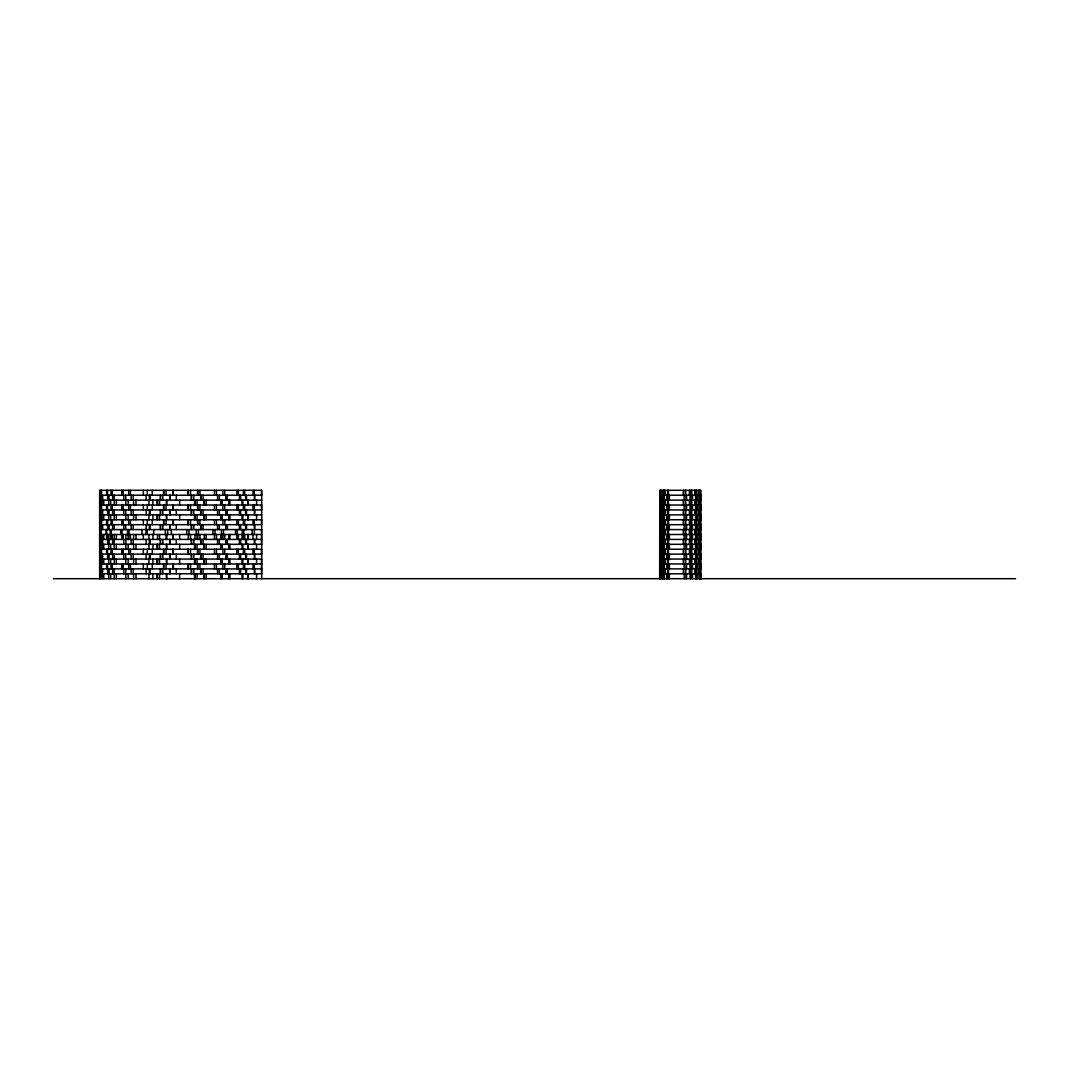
<?xml version="1.0" encoding="UTF-8"?>
<svg xmlns="http://www.w3.org/2000/svg" width="1069" height="1069" viewBox="0 0 1069 1069"><rect width="100%" height="100%" fill="white"/><g stroke="black" fill="none" stroke-linecap="round" stroke-linejoin="round"><path stroke-width="1.5" d="M261.705 495.214L99.845 495.214L99.845 490.297M659.68 495.214L701.064 495.214L701.064 500.118L659.68 500.118M261.705 500.118L102.664 500.118L102.664 495.214M99.631 505.036L261.705 505.036M659.68 505.036L701.064 505.036L701.064 509.94L659.68 509.94M261.705 509.94L99.845 509.94L99.845 505.036M261.705 514.857L102.664 514.857L102.664 509.94M659.68 514.857L701.064 514.857L701.064 519.761L659.68 519.761M261.705 519.761L99.845 519.761L99.845 524.679L261.705 524.679M659.68 524.679L701.064 524.679L701.064 529.583L659.68 529.583M99.577 529.583L261.771 529.583M99.577 534.5L261.705 534.5M659.68 534.5L701.064 534.5L701.064 539.417L659.68 539.417M99.845 539.417L261.705 539.417M261.705 544.321L102.664 544.321L102.664 539.417M659.68 544.321L701.064 544.321L701.064 549.239L659.68 549.239M261.705 549.239L99.845 549.239L99.845 554.143L261.705 554.143M659.68 554.143L701.064 554.143L701.064 559.06L659.68 559.06M261.705 559.06L102.664 559.06L102.664 554.143M99.845 563.964L261.705 563.964M659.68 563.964L701.064 563.964L701.064 568.882L659.68 568.882M99.845 568.882L261.705 568.882M261.705 573.786L102.664 573.786L102.664 568.882M659.68 573.786L701.064 573.786L701.064 578.703M53.45 578.703L1015.55 578.703M700.89 495.214L700.943 490.297L659.76 490.297L659.68 578.703M700.943 500.118L700.89 505.036M700.89 509.94L700.943 514.857M700.89 519.761L700.943 524.679M700.943 529.583L700.89 534.5M700.89 539.417L700.943 544.321M700.943 549.239L700.89 554.143M700.943 559.06L700.89 563.964M700.89 568.882L700.943 573.786M700.756 495.214L700.756 500.118M700.756 505.036L700.756 509.94M700.756 514.857L700.756 519.761M700.756 524.679L700.756 529.583M700.756 534.5L700.756 539.417M700.756 544.321L700.756 549.239M700.756 554.143L700.756 559.06M700.756 563.964L700.756 568.882M700.756 573.786L700.756 578.703M700.248 495.214L700.248 500.118M700.248 505.036L700.248 509.94M700.248 514.857L700.248 519.761M700.248 524.679L700.248 529.583M700.248 534.5L700.248 539.417M700.248 544.321L700.248 549.239M700.248 554.143L700.248 559.06M700.248 563.964L700.248 568.882M700.248 573.786L700.248 578.703M700.075 490.297L699.954 578.703M699.62 490.297L699.647 578.703M699.153 490.297L699.206 578.703M698.859 490.297L698.859 495.214M698.859 500.118L698.859 505.036M698.859 509.94L698.859 514.857M698.859 519.761L698.859 524.679M698.859 529.583L698.859 534.5M698.859 539.417L698.859 544.321M698.859 549.239L698.859 554.143M698.859 559.06L698.859 563.964M698.859 568.882L698.859 573.786M697.335 495.214L697.335 500.118M697.335 505.036L697.335 509.94M697.335 514.857L697.335 519.761M697.335 524.679L697.335 529.583M697.335 534.5L697.335 539.417M697.335 544.321L697.335 549.239M697.335 554.143L697.335 559.06M697.335 563.964L697.335 568.882M697.335 573.786L697.335 578.703M696.828 490.297L696.935 578.703M696.307 490.297L696.307 495.214M696.307 500.118L696.307 505.036M696.307 509.94L696.307 514.857M696.307 519.761L696.307 524.679M696.307 529.583L696.307 534.5M696.307 539.417L696.307 544.321M696.307 549.239L696.307 554.143M696.307 559.06L696.307 563.964M696.307 568.882L696.307 573.786M695.839 495.214L695.839 500.118M695.839 505.036L695.839 509.94M695.839 514.857L695.839 519.761M695.839 524.679L695.839 529.583M695.839 534.5L695.839 539.417M695.839 544.321L695.839 549.239M695.839 554.143L695.839 559.06M695.839 563.964L695.839 568.882M695.839 573.786L695.839 578.703M695.545 495.214L695.545 500.118M695.545 505.036L695.545 509.94M695.545 514.857L695.545 519.761M695.545 524.679L695.545 529.583M695.545 534.5L695.545 539.417M695.545 544.321L695.545 549.239M695.545 554.143L695.545 559.06M695.545 563.964L695.545 568.882M695.545 573.786L695.545 578.703M695.117 490.297L695.117 495.214M695.117 500.118L695.117 505.036M695.117 509.94L695.117 514.857M695.117 519.761L695.117 524.679M695.117 529.583L695.117 534.5M695.117 539.417L695.117 544.321M695.117 549.239L695.117 554.143M695.117 559.06L695.117 563.964M695.117 568.882L695.117 573.786M694.917 490.297L694.917 495.214M694.917 500.118L694.917 505.036M694.917 509.94L694.917 514.857M694.917 519.761L694.917 524.679M694.917 529.583L694.917 534.5M694.917 539.417L694.917 544.321M694.917 549.239L694.917 554.143M694.917 559.06L694.917 563.964M694.917 568.882L694.917 573.786M692.498 495.214L692.498 500.118M692.498 505.036L692.498 509.94M692.498 514.857L692.498 519.761M692.498 524.679L692.498 529.583M692.498 534.5L692.498 539.417M692.498 544.321L692.498 549.239M692.498 554.143L692.498 559.06M692.498 563.964L692.498 568.882M692.498 573.786L692.498 578.703M692.057 495.214L692.057 500.118M692.057 505.036L692.057 509.94M692.057 514.857L692.057 519.761M692.057 524.679L692.057 529.583M692.057 534.5L692.057 539.417M692.057 544.321L692.057 549.239M692.057 554.143L692.057 559.06M692.057 563.964L692.057 568.882M692.057 573.786L692.057 578.703M691.763 490.297L691.763 495.214M691.763 500.118L691.763 505.036M691.763 509.94L691.763 514.857M691.763 519.761L691.763 524.679M691.763 529.583L691.763 534.5M691.763 539.417L691.763 544.321M691.763 549.239L691.763 554.143M691.763 559.06L691.763 563.964M691.763 568.882L691.763 573.786M691.255 490.297L691.255 495.214M691.255 500.118L691.255 505.036M691.255 509.94L691.255 514.857M691.255 519.761L691.255 524.679M691.255 529.583L691.255 534.5M691.255 539.417L691.255 544.321M691.255 549.239L691.255 554.143M691.255 559.06L691.255 563.964M691.255 568.882L691.255 573.786M690.507 495.214L690.507 500.118M690.507 505.036L690.507 509.94M690.507 514.857L690.507 519.761M690.507 524.679L690.507 529.583M690.507 534.5L690.507 539.417M690.507 544.321L690.507 549.239M690.507 554.143L690.507 559.06M690.507 563.964L690.507 568.882M690.507 573.786L690.507 578.703M690.293 495.214L690.293 500.118M690.293 505.036L690.293 509.94M690.293 514.857L690.293 519.761M690.293 524.679L690.293 529.583M690.293 534.5L690.293 539.417M690.293 544.321L690.293 549.239M690.293 554.143L690.293 559.06M690.293 563.964L690.293 568.882M690.293 573.786L690.293 578.703M689.652 490.297L689.652 495.214M689.652 500.118L689.652 505.036M689.652 509.94L689.652 514.857M689.652 519.761L689.652 524.679M689.652 529.583L689.652 534.5M689.652 539.417L689.652 544.321M689.652 549.239L689.652 554.143M689.652 559.06L689.652 563.964M689.652 568.882L689.652 573.786M689.505 490.297L689.505 495.214M689.505 500.118L689.505 505.036M689.505 509.94L689.505 514.857M689.505 519.761L689.505 524.679M689.505 529.583L689.505 534.5M689.505 539.417L689.505 544.321M689.505 549.239L689.505 554.143M689.505 559.06L689.505 563.964M689.505 568.882L689.505 573.786M686.579 495.214L686.579 500.118M686.579 505.036L686.579 509.94M686.579 514.857L686.579 519.761M686.579 524.679L686.579 529.583M686.579 534.5L686.579 539.417M686.579 544.321L686.579 549.239M686.579 554.143L686.579 559.06M686.579 563.964L686.579 568.882M686.579 573.786L686.579 578.703M686.124 495.214L686.124 500.118M686.124 505.036L686.124 509.94M686.124 514.857L686.124 519.761M686.124 524.679L686.124 529.583M686.124 534.5L686.124 539.417M686.124 544.321L686.124 549.239M686.124 554.143L686.124 559.06M686.124 563.964L686.124 568.882M686.124 573.786L686.124 578.703M685.737 490.297L685.737 495.214M685.737 500.118L685.737 505.036M685.737 509.94L685.737 514.857M685.737 519.761L685.737 524.679M685.737 529.583L685.737 534.5M685.737 539.417L685.737 544.321M685.737 549.239L685.737 554.143M685.737 559.06L685.737 563.964M685.737 568.882L685.737 573.786M685.242 490.297L685.242 495.214M685.242 500.118L685.242 505.036M685.242 509.94L685.242 514.857M685.242 519.761L685.242 524.679M685.242 529.583L685.242 534.5M685.242 539.417L685.242 544.321M685.242 549.239L685.242 554.143M685.242 559.06L685.242 563.964M685.242 568.882L685.242 573.786M684.16 495.214L684.16 500.118M684.16 505.036L684.16 509.94M684.16 514.857L684.16 519.761M684.16 524.679L684.16 529.583M684.16 534.5L684.16 539.417M684.16 544.321L684.16 549.239M684.16 554.143L684.16 559.06M684.16 563.964L684.16 568.882M684.16 573.786L684.16 578.703M683.265 490.297L683.265 495.214M683.265 500.118L683.265 505.036M683.265 509.94L683.265 514.857M683.265 519.761L683.265 524.679M683.265 529.583L683.265 534.5M683.265 539.417L683.265 544.321M683.265 549.239L683.265 554.143M683.265 559.06L683.265 563.964M683.265 568.882L683.265 573.786M669.368 495.214L669.368 500.118M669.368 505.036L669.368 509.94M669.368 514.857L669.368 519.761M669.368 524.679L669.368 529.583M669.368 534.5L669.368 539.417M669.368 544.321L669.368 549.239M669.368 554.143L669.368 559.06M669.368 563.964L669.368 568.882M669.368 573.786L669.368 578.703M668.593 495.214L668.593 500.118M668.593 505.036L668.593 509.94M668.593 514.857L668.593 519.761M668.593 524.679L668.593 529.583M668.593 534.5L668.593 539.417M668.593 544.321L668.593 549.239M668.593 554.143L668.593 559.06M668.593 563.964L668.593 568.882M668.593 573.786L668.593 578.703M668.472 490.297L668.472 495.214M668.472 500.118L668.472 505.036M668.472 509.94L668.472 514.857M668.472 519.761L668.472 524.679M668.472 529.583L668.472 534.5M668.472 539.417L668.472 544.321M668.472 549.239L668.472 554.143M668.472 559.06L668.472 563.964M668.472 568.882L668.472 573.786M667.51 490.297L667.51 495.214M667.51 500.118L667.51 505.036M667.51 509.94L667.51 514.857M667.51 519.761L667.51 524.679M667.51 529.583L667.51 534.5M667.51 539.417L667.51 544.321M667.51 549.239L667.51 554.143M667.51 559.06L667.51 563.964M667.51 568.882L667.51 573.786M667.243 495.214L667.243 500.118M667.243 505.036L667.243 509.94M667.243 514.857L667.243 519.761M667.243 524.679L667.243 529.583M667.243 534.5L667.243 539.417M667.243 544.321L667.243 549.239M667.243 554.143L667.243 559.06M667.243 563.964L667.243 568.882M667.243 573.786L667.243 578.703M666.628 495.214L666.628 500.118M666.628 505.036L666.628 509.94M666.628 514.857L666.628 519.761M666.628 524.679L666.628 529.583M666.628 534.5L666.628 539.417M666.628 544.321L666.628 549.239M666.628 554.143L666.628 559.06M666.628 563.964L666.628 568.882M666.628 573.786L666.628 578.703M664.865 490.297L664.865 495.214M664.865 500.118L664.865 505.036M664.865 509.94L664.865 514.857M664.865 519.761L664.865 524.679M664.865 529.583L664.865 534.5M664.865 539.417L664.865 544.321M664.865 549.239L664.865 554.143M664.865 559.06L664.865 563.964M664.865 568.882L664.865 573.786M664.651 490.297L664.651 495.214M664.651 500.118L664.651 505.036M664.651 509.94L664.651 514.857M664.651 519.761L664.651 524.679M664.651 529.583L664.651 534.5M664.651 539.417L664.651 544.321M664.651 549.239L664.651 554.143M664.651 559.06L664.651 563.964M664.651 568.882L664.651 573.786M664.263 495.214L664.263 500.118M664.263 505.036L664.263 509.94M664.263 514.857L664.263 519.761M664.263 524.679L664.263 529.583M664.263 534.5L664.263 539.417M664.263 544.321L664.263 549.239M664.263 554.143L664.263 559.06M664.263 563.964L664.263 568.882M664.263 573.786L664.263 578.703M663.929 495.214L663.929 500.118M663.929 505.036L663.929 509.94M663.929 514.857L663.929 519.761M663.929 524.679L663.929 529.583M663.929 534.5L663.929 539.417M663.929 544.321L663.929 549.239M663.929 554.143L663.929 559.06M663.929 563.964L663.929 568.882M663.929 573.786L663.929 578.703M663.528 490.297L663.528 495.214M663.528 500.118L663.528 505.036M663.528 509.94L663.528 514.857M663.528 519.761L663.528 524.679M663.528 529.583L663.528 534.5M663.528 539.417L663.528 544.321M663.528 549.239L663.528 554.143M663.528 559.06L663.528 563.964M663.528 568.882L663.528 573.786M663.007 490.297L662.927 578.703M662.553 495.214L662.553 500.118M662.553 505.036L662.553 509.94M662.553 514.857L662.553 519.761M662.553 524.679L662.553 529.583M662.553 534.5L662.553 539.417M662.553 544.321L662.553 549.239M662.553 554.143L662.553 559.06M662.553 563.964L662.553 568.882M662.553 573.786L662.553 578.703M660.923 578.703L660.896 490.297M660.589 490.297L660.589 495.214M660.589 500.118L660.589 505.036M660.589 509.94L660.589 514.857M660.589 519.761L660.589 524.679M660.589 529.583L660.589 534.5M660.589 539.417L660.589 544.321M660.589 549.239L660.589 554.143M660.589 559.06L660.589 563.964M660.589 568.882L660.589 573.786M660.308 495.214L660.442 500.118M660.442 505.036L660.308 509.94M660.308 514.857L660.442 519.761M660.442 524.679L660.308 529.583M660.442 534.5L660.308 539.417M660.308 544.321L660.442 549.239M660.308 554.143L660.442 559.06M660.308 563.964L660.442 568.882M660.308 573.786L660.442 578.703M660.107 490.297L660.027 578.703M261.705 578.703L261.705 490.297L99.631 490.297L99.631 578.703M261.504 490.297L261.504 495.214M261.504 505.036L261.504 509.94M261.504 519.761L261.504 524.679M261.504 529.583L261.504 544.321M261.504 549.239L261.504 554.143M261.504 559.06L261.504 573.786M256.587 500.118L256.587 505.036M256.587 514.857L256.587 519.761M256.587 534.5L256.587 539.417M256.587 544.321L256.587 549.239M256.587 559.06L256.587 563.964M256.587 573.786L256.587 578.703M254.796 495.214L254.796 500.118M254.796 509.94L254.796 514.857M254.796 524.679L254.796 529.583M254.796 539.417L254.796 544.321M254.796 554.143L254.796 559.06M254.796 568.882L254.796 573.786M254.342 490.297L254.342 500.118M254.342 505.036L254.342 514.857M254.342 519.761L254.342 534.5M254.342 539.417L254.342 544.321M254.342 549.239L254.342 559.06M254.342 563.964L254.342 573.786M253.006 490.297L253.006 495.214M253.006 505.036L253.006 509.94M253.006 519.761L253.006 524.679M253.006 534.5L253.006 539.417M253.006 549.239L253.006 554.143M253.006 563.964L253.006 568.882M252.137 529.583L252.137 534.5M248.302 500.118L248.302 505.036M248.302 514.857L248.302 519.761M248.302 534.5L248.302 539.417M248.302 544.321L248.302 549.239M248.302 559.06L248.302 563.964M248.302 573.786L248.302 578.703M247.821 500.118L247.821 505.036M247.821 514.857L247.821 519.761M247.821 534.5L247.821 539.417M247.821 544.321L247.821 549.239M247.821 559.06L247.821 563.964M247.821 573.786L247.821 578.703M246.511 495.214L246.511 500.118M246.511 509.94L246.511 514.857M246.511 524.679L246.511 529.583M246.511 539.417L246.511 544.321M246.511 554.143L246.511 559.06M246.511 568.882L246.511 573.786M245.589 495.214L245.589 500.118M245.589 509.94L245.589 514.857M245.589 524.679L245.589 529.583M245.589 539.417L245.589 544.321M245.589 554.143L245.589 559.06M245.589 568.882L245.589 573.786M244.721 490.297L244.721 495.214M244.721 505.036L244.721 509.94M244.721 519.761L244.721 524.679M244.721 534.5L244.721 539.417M244.721 549.239L244.721 554.143M244.721 563.964L244.721 568.882M243.839 529.583L243.839 534.5M243.358 490.297L243.358 495.214M243.358 505.036L243.358 509.94M243.358 519.761L243.358 524.679M243.358 534.5L243.358 539.417M243.358 549.239L243.358 554.143M243.358 563.964L243.358 568.882M242.863 500.118L242.863 505.036M242.863 514.857L242.863 519.761M242.863 534.5L242.863 539.417M242.863 544.321L242.863 549.239M242.863 559.06L242.863 563.964M242.863 573.786L242.863 578.703M242.275 529.583L242.275 534.5M242.022 500.118L242.022 505.036M242.022 514.857L242.022 519.761M242.022 534.5L242.022 539.417M242.022 544.321L242.022 549.239M242.022 559.06L242.022 563.964M242.022 573.786L242.022 578.703M240.632 495.214L240.632 500.118M240.632 509.94L240.632 514.857M240.632 524.679L240.632 529.583M240.632 539.417L240.632 544.321M240.632 554.143L240.632 559.06M240.632 568.882L240.632 573.786M239.416 495.214L239.416 500.118M239.416 509.94L239.416 514.857M239.416 524.679L239.416 529.583M239.416 539.417L239.416 544.321M239.416 554.143L239.416 559.06M239.416 568.882L239.416 573.786M238.4 490.297L238.4 495.214M238.4 505.036L238.4 509.94M238.4 519.761L238.4 524.679M238.4 534.5L238.4 539.417M238.4 549.239L238.4 554.143M238.4 563.964L238.4 568.882M237.318 529.583L237.318 534.5M236.81 490.297L236.81 495.214M236.81 505.036L236.81 509.94M236.81 519.761L236.81 524.679M236.81 534.5L236.81 539.417M236.81 549.239L236.81 554.143M236.81 563.964L236.81 568.882M235.541 529.583L235.541 534.5M229.955 500.118L229.955 505.036M229.955 514.857L229.955 519.761M229.955 534.5L229.955 539.417M229.955 544.321L229.955 549.239M229.955 559.06L229.955 563.964M229.955 573.786L229.955 578.703M228.726 500.118L228.726 505.036M228.726 514.857L228.726 519.761M228.726 534.5L228.726 539.417M228.726 544.321L228.726 549.239M228.726 559.06L228.726 563.964M228.726 573.786L228.726 578.703M227.363 495.214L227.363 500.118M227.363 509.94L227.363 514.857M227.363 524.679L227.363 529.583M227.363 539.417L227.363 544.321M227.363 554.143L227.363 559.06M227.363 568.882L227.363 573.786M225.813 495.214L225.813 500.118M225.813 509.94L225.813 514.857M225.813 524.679L225.813 529.583M225.813 539.417L225.813 544.321M225.813 554.143L225.813 559.06M225.813 568.882L225.813 573.786M224.757 490.297L224.757 495.214M224.757 505.036L224.757 509.94M224.757 519.761L224.757 524.679M224.757 534.5L224.757 539.417M224.757 549.239L224.757 554.143M224.757 563.964L224.757 568.882M223.488 529.583L223.488 534.5M222.9 490.297L222.9 495.214M222.9 505.036L222.9 509.94M222.9 519.761L222.9 524.679M222.9 534.5L222.9 539.417M222.9 549.239L222.9 554.143M222.9 563.964L222.9 568.882M222.258 500.118L222.258 505.036M222.258 514.857L222.258 519.761M222.258 534.5L222.258 539.417M222.258 544.321L222.258 549.239M222.258 559.06L222.258 563.964M222.258 573.786L222.258 578.703M221.483 529.583L221.483 534.5M220.708 500.118L220.708 505.036M220.708 514.857L220.708 519.761M220.708 534.5L220.708 539.417M220.708 544.321L220.708 549.239M220.708 559.06L220.708 563.964M220.708 573.786L220.708 578.703M219.345 495.214L219.345 500.118M219.345 509.94L219.345 514.857M219.345 524.679L219.345 529.583M219.345 539.417L219.345 544.321M219.345 554.143L219.345 559.06M219.345 568.882L219.345 573.786M217.568 495.214L217.568 500.118M217.568 509.94L217.568 514.857M217.568 524.679L217.568 529.583M217.568 539.417L217.568 544.321M217.568 554.143L217.568 559.06M217.568 568.882L217.568 573.786M216.432 490.297L216.432 495.214M216.432 505.036L216.432 509.94M216.432 519.761L216.432 524.679M216.432 534.5L216.432 539.417M216.432 549.239L216.432 554.143M216.432 563.964L216.432 568.882M215.016 529.583L215.016 534.5M214.441 490.297L214.441 495.214M214.441 505.036L214.441 509.94M214.441 519.761L214.441 524.679M214.441 534.5L214.441 539.417M214.441 549.239L214.441 554.143M214.441 563.964L214.441 568.882M212.918 529.583L212.918 534.5M206.197 500.118L206.197 505.036M206.197 514.857L206.197 519.761M206.197 534.5L206.197 539.417M206.197 544.321L206.197 549.239M206.197 559.06L206.197 563.964M206.197 573.786L206.197 578.703M204.339 500.118L204.339 505.036M204.339 514.857L204.339 519.761M204.339 534.5L204.339 539.417M204.339 544.321L204.339 549.239M204.339 559.06L204.339 563.964M204.339 573.786L204.339 578.703M203.791 500.118L203.791 505.036M203.791 514.857L203.791 519.761M203.791 544.321L203.791 549.239M203.791 559.06L203.791 563.964M203.791 573.786L203.791 578.703M203.07 495.214L203.07 500.118M203.07 509.94L203.07 514.857M203.07 524.679L203.07 529.583M203.07 539.417L203.07 544.321M203.07 554.143L203.07 559.06M203.07 568.882L203.07 573.786M201.066 495.214L201.066 500.118M201.066 509.94L201.066 514.857M201.066 524.679L201.066 529.583M201.066 539.417L201.066 544.321M201.066 554.143L201.066 559.06M201.066 568.882L201.066 573.786M200.651 495.214L200.651 500.118M200.651 509.94L200.651 514.857M200.651 524.679L200.651 529.583M200.651 539.417L200.651 544.321M200.651 554.143L200.651 559.06M200.651 568.882L200.651 573.786M199.93 490.297L199.93 495.214M199.93 505.036L199.93 509.94M199.93 519.761L199.93 524.679M199.93 534.5L199.93 539.417M199.93 549.239L199.93 554.143M199.93 563.964L199.93 568.882M198.406 529.583L198.406 534.5M197.792 490.297L197.792 495.214M197.792 505.036L197.792 509.94M197.792 519.761L197.792 524.679M197.792 534.5L197.792 539.417M197.792 549.239L197.792 554.143M197.792 563.964L197.792 568.882M197.524 490.297L197.524 495.214M197.524 505.036L197.524 509.94M197.524 519.761L197.524 524.679M197.524 549.239L197.524 554.143M197.524 563.964L197.524 568.882M197.07 500.118L197.07 505.036M197.07 514.857L197.07 519.761M197.07 534.5L197.07 539.417M197.07 544.321L197.07 549.239M197.07 559.06L197.07 563.964M197.07 573.786L197.07 578.703M196.202 529.583L196.202 534.5M194.972 500.118L194.972 505.036M194.972 514.857L194.972 519.761M194.972 534.5L194.972 539.417M194.972 544.321L194.972 549.239M194.972 559.06L194.972 563.964M194.972 573.786L194.972 578.703M194.531 500.118L194.531 505.036M194.531 514.857L194.531 519.761M194.531 544.321L194.531 549.239M194.531 559.06L194.531 563.964M194.531 573.786L194.531 578.703M193.796 495.214L193.796 500.118M193.796 509.94L193.796 514.857M193.796 524.679L193.796 529.583M193.796 539.417L193.796 544.321M193.796 554.143L193.796 559.06M193.796 568.882L193.796 573.786M191.658 495.214L191.658 500.118M191.658 509.94L191.658 514.857M191.658 524.679L191.658 529.583M191.658 539.417L191.658 544.321M191.658 554.143L191.658 559.06M191.658 568.882L191.658 573.786M191.257 495.214L191.257 500.118M191.257 509.94L191.257 514.857M191.257 524.679L191.257 529.583M191.257 539.417L191.257 544.321M191.257 554.143L191.257 559.06M191.257 568.882L191.257 573.786M190.536 490.297L190.536 495.214M190.536 505.036L190.536 509.94M190.536 519.761L190.536 524.679M190.536 534.5L190.536 539.417M190.536 549.239L190.536 554.143M190.536 563.964L190.536 568.882M188.946 529.583L188.946 534.5M188.344 490.297L188.344 495.214M188.344 505.036L188.344 509.94M188.344 519.761L188.344 524.679M188.344 534.5L188.344 539.417M188.344 549.239L188.344 554.143M188.344 563.964L188.344 568.882M187.984 490.297L187.984 495.214M187.984 505.036L187.984 509.94M187.984 519.761L187.984 524.679M187.984 549.239L187.984 554.143M187.984 563.964L187.984 568.882M186.728 529.583L186.728 534.5M179.632 500.118L179.632 505.036M179.632 514.857L179.632 519.761M179.632 534.5L179.632 539.417M179.632 544.321L179.632 549.239M179.632 559.06L179.632 563.964M179.632 573.786L179.632 578.703M176.305 495.214L176.305 500.118M176.305 509.94L176.305 514.857M176.305 524.679L176.305 529.583M176.305 539.417L176.305 544.321M176.305 554.143L176.305 559.06M176.305 568.882L176.305 573.786M173.352 490.297L173.352 495.214M173.352 505.036L173.352 509.94M173.352 519.761L173.352 524.679M173.352 534.5L173.352 539.417M173.352 549.239L173.352 554.143M173.352 563.964L173.352 568.882M172.991 490.297L172.991 495.214M172.991 505.036L172.991 509.94M172.991 519.761L172.991 524.679M172.991 534.5L172.991 539.417M172.991 549.239L172.991 554.143M172.991 563.964L172.991 568.882M171.387 529.583L171.387 534.5M170.091 495.214L170.091 500.118M170.091 509.94L170.091 514.857M170.091 524.679L170.091 529.583M170.091 539.417L170.091 544.321M170.091 554.143L170.091 559.06M170.091 568.882L170.091 573.786M169.677 495.214L169.677 500.118M169.677 509.94L169.677 514.857M169.677 524.679L169.677 529.583M169.677 539.417L169.677 544.321M169.677 554.143L169.677 559.06M169.677 568.882L169.677 573.786M167.686 529.583L167.686 534.5M166.817 500.118L166.817 505.036M166.817 514.857L166.817 519.761M166.817 534.5L166.817 539.417M166.817 544.321L166.817 549.239M166.817 559.06L166.817 563.964M166.817 573.786L166.817 578.703M166.363 500.118L166.363 505.036M166.363 514.857L166.363 519.761M166.363 544.321L166.363 549.239M166.363 559.06L166.363 563.964M166.363 573.786L166.363 578.703M166.083 490.297L166.083 495.214M166.083 505.036L166.083 509.94M166.083 519.761L166.083 524.679M166.083 534.5L166.083 539.417M166.083 549.239L166.083 554.143M166.083 563.964L166.083 568.882M165.348 529.583L165.348 534.5M163.811 490.297L163.811 495.214M163.811 505.036L163.811 509.94M163.811 519.761L163.811 524.679M163.811 549.239L163.811 554.143M163.811 563.964L163.811 568.882M163.544 490.297L163.544 495.214M163.544 505.036L163.544 509.94M163.544 519.761L163.544 524.679M163.544 549.239L163.544 554.143M163.544 563.964L163.544 568.882M162.822 495.214L162.822 500.118M162.822 509.94L162.822 514.857M162.822 524.679L162.822 529.583M162.822 539.417L162.822 544.321M162.822 554.143L162.822 559.06M162.822 568.882L162.822 573.786M160.684 495.214L160.684 500.118M160.684 509.94L160.684 514.857M160.684 524.679L160.684 529.583M160.684 539.417L160.684 544.321M160.684 554.143L160.684 559.06M160.684 568.882L160.684 573.786M160.27 495.214L160.27 500.118M160.27 509.94L160.27 514.857M160.27 524.679L160.27 529.583M160.27 539.417L160.27 544.321M160.27 554.143L160.27 559.06M160.27 568.882L160.27 573.786M159.548 500.118L159.548 505.036M159.548 514.857L159.548 519.761M159.548 534.5L159.548 539.417M159.548 544.321L159.548 549.239M159.548 559.06L159.548 563.964M159.548 573.786L159.548 578.703M157.557 500.118L157.557 505.036M157.557 514.857L157.557 519.761M157.557 534.5L157.557 539.417M157.557 544.321L157.557 549.239M157.557 559.06L157.557 563.964M157.557 573.786L157.557 578.703M157.009 500.118L157.009 505.036M157.009 514.857L157.009 519.761M157.009 544.321L157.009 549.239M157.009 559.06L157.009 563.964M157.009 573.786L157.009 578.703M153.682 529.583L153.682 534.5M152.907 500.118L152.907 505.036M152.907 514.857L152.907 519.761M152.907 534.5L152.907 539.417M152.907 544.321L152.907 549.239M152.907 559.06L152.907 563.964M152.907 573.786L152.907 578.703M152.266 490.297L152.266 495.214M152.266 505.036L152.266 509.94M152.266 519.761L152.266 524.679M152.266 549.239L152.266 554.143M152.266 563.964L152.266 568.882M150.114 495.214L150.114 500.118M150.114 509.94L150.114 514.857M150.114 524.679L150.114 529.583M150.114 539.417L150.114 544.321M150.114 554.143L150.114 559.06M150.114 568.882L150.114 573.786M149.353 495.214L149.353 500.118M149.353 509.94L149.353 514.857M149.353 524.679L149.353 529.583M149.353 539.417L149.353 544.321M149.353 554.143L149.353 559.06M149.353 568.882L149.353 573.786M148.925 500.118L148.925 505.036M148.925 514.857L148.925 519.761M148.925 534.5L148.925 539.417M148.925 544.321L148.925 549.239M148.925 559.06L148.925 563.964M148.925 573.786L148.925 578.703M147.322 490.297L147.322 495.214M147.322 505.036L147.322 509.94M147.322 519.761L147.322 524.679M147.215 529.583L147.215 534.5M147.322 549.239L147.322 554.143M147.322 563.964L147.322 568.882M146.132 495.214L146.132 500.118M146.132 509.94L146.132 514.857M146.132 524.679L146.132 529.583M146.132 539.417L146.132 544.321M146.132 554.143L146.132 559.06M146.132 568.882L146.132 573.786M145.972 529.583L145.972 534.5M143.34 490.297L143.34 495.214M143.34 505.036L143.34 509.94M143.34 519.761L143.34 524.679M143.34 534.5L143.34 539.417M143.34 549.239L143.34 554.143M143.34 563.964L143.34 568.882M141.99 529.583L141.99 534.5M136.004 500.118L136.004 505.036M136.004 514.857L136.004 519.761M136.004 534.5L136.004 539.417M136.004 544.321L136.004 549.239M136.004 559.06L136.004 563.964M136.004 573.786L136.004 578.703M133.612 500.118L133.612 505.036M133.612 514.857L133.612 519.761M133.612 534.5L133.612 539.417M133.612 544.321L133.612 549.239M133.612 559.06L133.612 563.964M133.612 573.786L133.612 578.703M133.211 495.214L133.211 500.118M133.211 509.94L133.211 514.857M133.211 524.679L133.211 529.583M133.211 539.417L133.211 544.321M133.211 554.143L133.211 559.06M133.211 568.882L133.211 573.786M131.153 495.214L131.153 500.118M131.153 509.94L131.153 514.857M131.153 524.679L131.153 529.583M131.153 539.417L131.153 544.321M131.153 554.143L131.153 559.06M131.153 568.882L131.153 573.786M130.431 490.297L130.431 495.214M130.431 505.036L130.431 509.94M130.431 519.761L130.431 524.679M130.431 534.5L130.431 539.417M130.431 549.239L130.431 554.143M130.431 563.964L130.431 568.882M129.068 529.583L129.068 534.5M128.694 490.297L128.694 495.214M128.694 505.036L128.694 509.94M128.694 519.761L128.694 524.679M128.694 534.5L128.694 539.417M128.694 549.239L128.694 554.143M128.694 563.964L128.694 568.882M128.16 500.118L128.16 505.036M128.16 514.857L128.16 519.761M128.16 534.5L128.16 539.417M128.16 544.321L128.16 549.239M128.16 559.06L128.16 563.964M128.16 573.786L128.16 578.703M127.505 529.583L127.505 534.5M125.835 505.036L125.701 495.214M125.835 519.761L125.701 509.94M125.835 534.5L125.835 549.239M125.835 563.964L125.701 554.143M125.835 578.703L125.701 568.882M125.701 524.679L125.701 529.583M123.777 495.214L123.777 500.118M123.777 509.94L123.777 514.857M123.777 524.679L123.777 529.583M123.777 539.417L123.777 544.321M123.777 554.143L123.777 559.06M123.777 568.882L123.777 573.786M123.242 490.297L123.242 495.214M123.242 505.036L123.242 509.94M123.242 519.761L123.242 524.679M123.242 534.5L123.242 539.417M123.242 549.239L123.242 554.143M123.242 563.964L123.242 568.882M122.053 529.583L122.053 534.5M121.732 490.297L121.732 495.214M121.732 505.036L121.732 509.94M121.732 519.761L121.732 524.679M121.732 534.5L121.732 539.417M121.732 549.239L121.732 554.143M121.732 563.964L121.732 568.882M120.73 529.583L120.73 534.5M116.334 500.118L116.334 505.036M116.334 514.857L116.334 519.761M116.334 534.5L116.334 539.417M116.334 544.321L116.334 549.239M116.334 559.06L116.334 563.964M116.334 573.786L116.334 578.703M114.289 495.214L114.223 505.036M114.289 509.94L114.223 519.761M114.289 524.679L114.289 529.583M114.223 534.5L114.223 549.239M114.289 554.143L114.223 563.964M114.289 568.882L114.223 578.703M112.633 495.214L112.633 500.118M112.633 509.94L112.633 514.857M112.633 524.679L112.633 529.583M112.633 539.417L112.633 544.321M112.633 554.143L112.633 559.06M112.633 568.882L112.633 573.786M112.232 490.297L112.232 495.214M112.232 505.036L112.232 509.94M112.232 519.761L112.232 524.679M112.232 534.5L112.232 539.417M112.232 549.239L112.232 554.143M112.232 563.964L112.232 568.882M111.243 529.583L111.243 534.5M111.042 490.297L111.042 495.214M111.042 505.036L111.042 509.94M111.042 519.761L111.042 524.679M111.042 534.5L111.042 539.417M111.042 549.239L111.042 554.143M111.042 563.964L111.042 568.882M110.695 500.118L110.695 505.036M110.695 514.857L110.695 519.761M110.695 534.5L110.695 539.417M110.695 544.321L110.695 549.239M110.695 559.06L110.695 563.964M110.695 573.786L110.695 578.703M110.281 529.583L110.281 534.5M109.105 495.214L109.105 500.118M109.105 509.94L109.105 514.857M109.105 524.679L109.105 529.583M109.105 539.417L109.105 544.321M109.105 554.143L109.105 559.06M109.105 568.882L109.105 573.786M108.771 500.118L108.771 505.036M108.771 514.857L108.771 519.761M108.771 534.5L108.771 539.417M108.771 544.321L108.771 549.239M108.771 559.06L108.771 563.964M108.771 573.786L108.771 578.703M107.515 490.297L107.688 500.118M107.515 505.036L107.688 514.857M107.515 519.761L107.688 529.583M107.515 534.5L107.688 544.321M107.515 549.239L107.688 559.06M107.515 563.964L107.688 573.786M106.606 490.297L106.606 495.214M106.606 505.036L106.606 509.94M106.606 519.761L106.606 524.679M106.74 529.583L106.606 539.417M106.606 549.239L106.606 554.143M106.606 563.964L106.606 568.882M106.072 529.583L106.072 534.5M103.746 500.118L103.746 505.036M103.746 514.857L103.746 519.761M103.746 534.5L103.746 539.417M103.746 544.321L103.746 549.239M103.746 559.06L103.746 563.964M103.746 573.786L103.746 578.703M102.664 524.679L102.664 529.583M102.156 505.036L102.156 500.118L100.392 500.118L100.392 495.214M102.156 519.761L102.156 514.857L100.392 514.857L100.392 509.94M102.156 534.5L102.156 539.417M102.156 549.239L102.156 544.321L100.392 544.321L100.392 539.417M102.156 563.964L102.156 559.06L100.392 559.06L100.392 554.143M102.156 578.703L102.156 573.786L100.392 573.786L100.392 568.882M101.582 490.297L101.608 500.118M101.582 505.036L101.608 514.857M101.582 519.761L101.608 529.583M101.582 534.5L101.608 544.321M101.582 549.239L101.608 559.06M101.582 563.964L101.608 573.786M101.061 490.297L101.061 495.214M101.061 505.036L101.061 509.94M101.061 519.761L101.061 524.679M101.047 529.583L101.061 539.417M101.061 549.239L101.061 554.143M101.061 563.964L101.061 568.882M100.94 500.118L100.94 505.036M100.94 514.857L100.94 519.761M100.94 534.5L100.94 539.417M100.94 544.321L100.94 549.239M100.94 559.06L100.94 563.964M100.94 573.786L100.94 578.703M100.793 529.583L100.793 534.5M100.392 524.679L100.392 529.583M99.845 529.583L99.845 544.321M99.845 559.06L99.845 573.786"/></g></svg>
